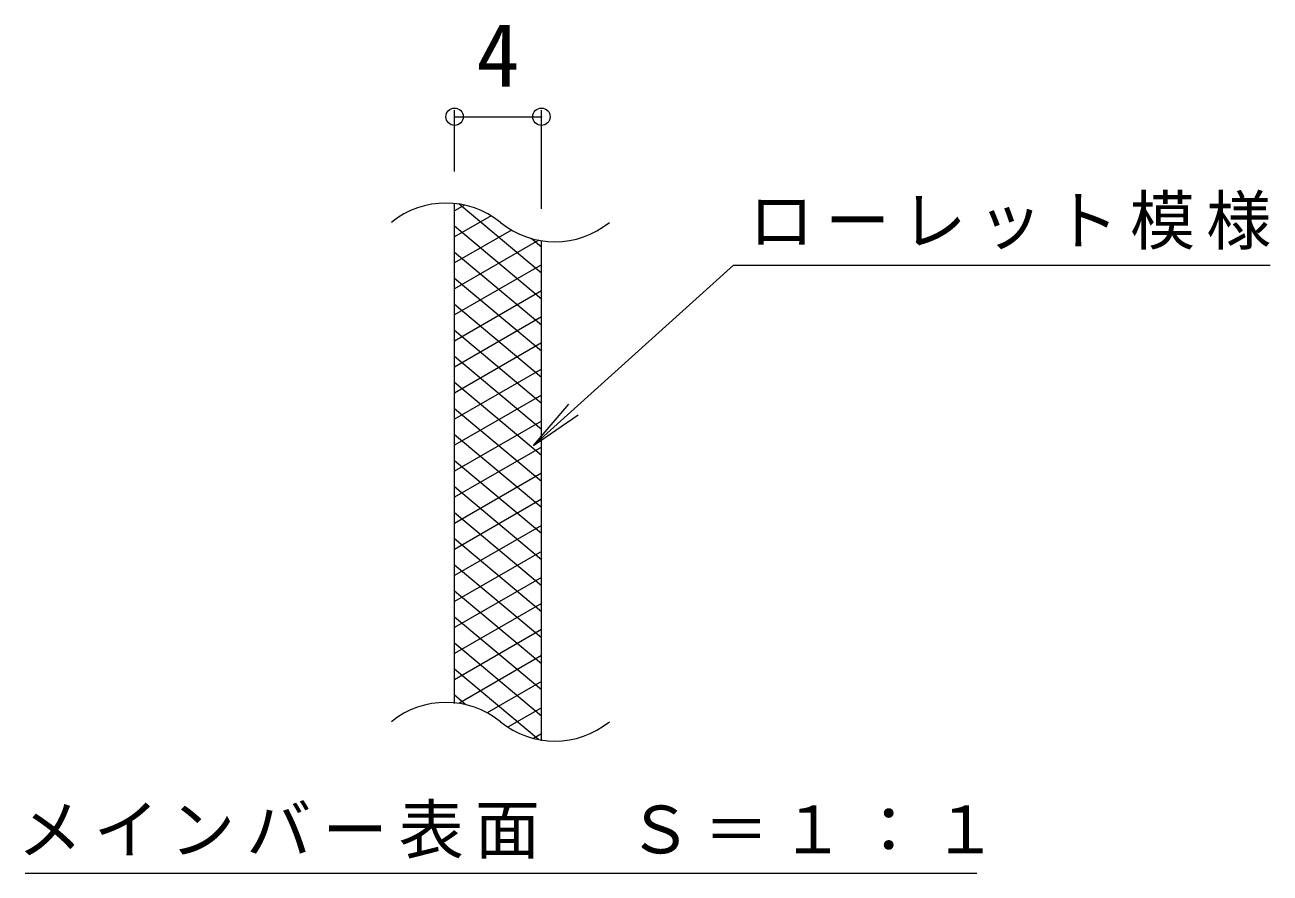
# Model space of a CAD drawing. Units: millimetres at full size, sheet at 1:10; details may follow other scales. Extents: x -1626 to 1681, y -1379 to 1282.
# Drawn here: x 419 to 992, y 612 to 1003 of the extents above; entities that cross this region are included whole.
import ezdxf
from ezdxf.enums import TextEntityAlignment as Align

# ---------------------------------------------------------------- set-up
doc = ezdxf.new("R2010")
doc.units = ezdxf.units.MM
doc.header["$LTSCALE"] = 10
doc.header["$PDMODE"] = 32
doc.header["$PDSIZE"] = 8
for name, color, linetype, lineweight in [('C-2', 3, 'Continuous', 9), ('C-4', 7, 'Continuous', 9), ('C-5', 7, 'Continuous', 9), ('C-9', 6, 'Continuous', 9)]:
    doc.layers.add(name, color=color, linetype=linetype, lineweight=lineweight)
doc.styles.add('ＭＳ ゴシック', font='')
doc.styles.get('ＭＳ ゴシック').set_extended_font_data('MS Gothic')

msp = doc.modelspace()

# ---------------------------------------------------------------- linework, layer by layer
at = {"layer": 'C-2'}
for p, q in [((616.61, 690.24), (616.61, 920.24)), ((656.61, 673.03), (656.61, 903.03))]:
    msp.add_line(p, q, dxfattribs=at)
for centre, start, end in [((612.64, 880.99), 50.82628, 129.17371), ((662.81, 942.56), 230.82628, 309.17371), ((612.64, 650.99), 50.82628, 129.17371), ((662.81, 712.56), 230.82628, 309.17371)]:
    msp.add_arc(centre, 39.71, start, end, dxfattribs=at)
at = {"layer": 'C-4'}
for p, q in [((616.61, 935.24), (616.61, 963.47)), ((656.61, 918.03), (656.61, 963.47)), ((616.61, 960.47), (656.61, 960.47))]:
    msp.add_line(p, q, dxfattribs=at)
for p in [(616.61, 960.47), (656.61, 960.47)]:
    msp.add_point(p, dxfattribs=at)
at = {"layer": 'C-5'}
for p, q in [((744.93, 892.14), (992, 892.14)), ((652.95, 809.01), (673.53, 823.2)), ((418.98, 612.07), (857.02, 612.07))]:
    msp.add_line(p, q, dxfattribs=at)
msp.add_lwpolyline([(744.93, 892.14), (652.95, 809.01), (669.15, 828.05)], dxfattribs=at)
at = {"layer": 'C-9'}
for p, q in [((621.14, 919.78), (616.61, 917.16)), ((656.61, 888.42), (618.7, 920.24)), ((633.39, 914.85), (616.61, 905.16)), ((656.61, 876.42), (616.61, 909.98)), ((642.78, 908.27), (616.61, 893.16)), ((655.39, 903.55), (616.61, 881.16)), ((656.61, 900.42), (651.89, 904.38)), ((656.61, 864.42), (616.61, 897.98)), ((656.61, 892.25), (616.61, 869.16)), ((656.61, 852.42), (616.61, 885.98)), ((656.61, 880.25), (616.61, 857.16)), ((656.61, 840.42), (616.61, 873.98)), ((656.61, 868.26), (616.61, 845.16)), ((656.61, 828.42), (616.61, 861.98)), ((656.61, 856.25), (616.61, 833.16)), ((656.61, 816.42), (616.61, 849.98)), ((656.61, 844.25), (616.61, 821.16)), ((656.61, 804.42), (616.61, 837.98)), ((656.61, 832.25), (616.61, 809.16)), ((656.61, 792.42), (616.61, 825.98)), ((656.61, 820.25), (616.61, 797.16)), ((656.61, 780.42), (616.61, 813.98)), ((656.61, 808.26), (616.61, 785.16)), ((656.61, 768.42), (616.61, 801.98)), ((656.61, 796.25), (616.61, 773.16)), ((656.61, 756.42), (616.61, 789.98)), ((656.61, 784.26), (616.61, 761.16)), ((656.61, 744.42), (616.61, 777.98)), ((656.61, 772.25), (616.61, 749.16)), ((656.61, 732.42), (616.61, 765.98)), ((656.61, 760.25), (616.61, 737.16)), ((656.61, 720.42), (616.61, 753.98)), ((656.61, 748.25), (616.61, 725.16)), ((656.61, 708.42), (616.61, 741.98)), ((656.61, 736.26), (616.61, 713.16)), ((656.61, 696.42), (616.61, 729.98)), ((656.61, 724.25), (616.61, 701.16)), ((656.61, 684.42), (616.61, 717.98)), ((656.61, 712.26), (618.52, 690.26)), ((655.23, 673.58), (616.61, 705.98)), ((656.61, 700.25), (631.66, 685.85)), ((621.8, 689.63), (616.61, 693.98)), ((656.61, 688.26), (641.11, 679.3)), ((656.61, 676.26), (652.89, 674.11))]:
    msp.add_line(p, q, dxfattribs=at)

# ---------------------------------------------------------------- texts
at = {"layer": 'C-4', "color": 2, "style": 'ＭＳ ゴシック'}
msp.add_text('4', height=29.33, dxfattribs=at).set_placement((626.61, 965.47), align=Align.BOTTOM_LEFT)
at = {"layer": 'C-5', "char_height": 21.99, "attachment_point": 7, "style": 'ＭＳ ゴシック'}
for s, insert in [('\\T1.17;ローレット模様', (752, 899.21)), ('\\T1.17;メインバー表面\u3000Ｓ＝１：１', (415.42, 618.77))]:
    msp.add_mtext(s, dxfattribs=dict(at, insert=insert))

doc.saveas('drawing.dxf')
